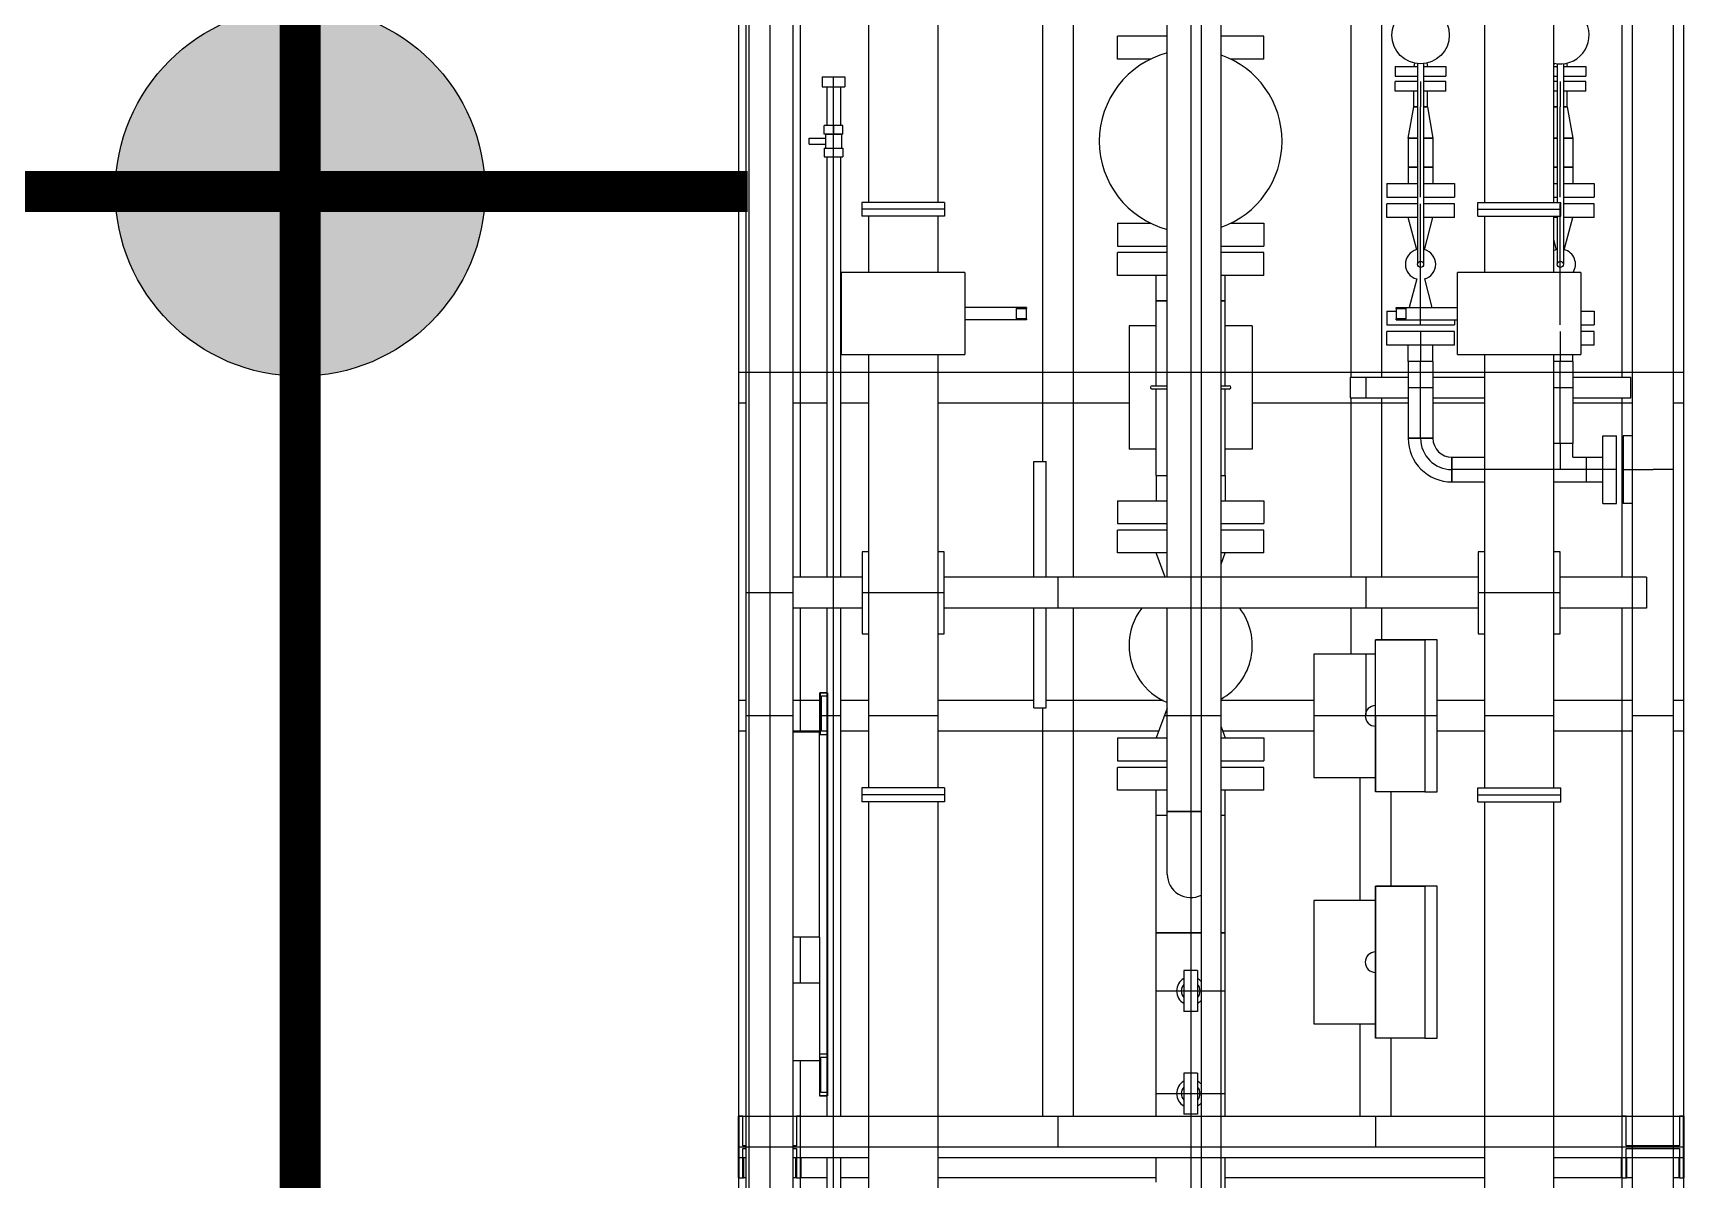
# Model space of a CAD drawing. Header units: inches. Extents: x 517790 to 538444, y 301815 to 302461.
# Drawn here: x 517879.857 to 517883.651, y 302343.344 to 302345.981 of the extents above; entities that cross this region are included whole.
import ezdxf

# ---------------------------------------------------------------- set-up
doc = ezdxf.new("R2010")
doc.units = ezdxf.units.IN
doc.header["$MEASUREMENT"] = 0
doc.layers.add('电气-接地设计-接地线', color=3, linetype='接地线')
doc.layers.add('硅胶总平面底图 工艺装置区', color=253, linetype='Continuous')
doc.styles.add('EESLTYPE', font='TXT.shx')
doc.linetypes.add('接地线', pattern='A,500,["/",EESLTYPE,S=200,R=0,X=0,Y=-100],-200,60,-200', length=960)

# ---------------------------------------------------------------- blocks, each defined once
blk = doc.blocks.new('PTJD2')
at = {"linetype": 'Continuous'}
blk.add_hatch(color=0, dxfattribs=at).paths.add_polyline_path([(150, 0, 1), (-150, 0, 1)])
at = {"color": 0, "linetype": 'Continuous'}
blk.add_circle((0, 0), 150, dxfattribs=at)

msp = doc.modelspace()

# ---------------------------------------------------------------- linework, layer by layer
at = {"layer": '电气-接地设计-接地线', "color": 1, "linetype": '接地线', "ltscale": 0.005, "const_width": 0.0944}
for points in [[(517880.4709, 302348.7714), (517880.4709, 302325.0589)], [(517879.5912, 302345.6168), (517881.4992, 302345.6168)]]:
    msp.add_lwpolyline(points, dxfattribs=at)
at = {"layer": '硅胶总平面底图 工艺装置区', "color": 253, "linetype": 'Continuous', "lineweight": -3}
for p, q in [((517883.5323, 302348.6049), (517883.5323, 302340.6634)), ((517883.6267, 302348.6049), (517883.6267, 302340.6634)), ((517881.5028, 302343.0907), (517881.5028, 302348.38)), ((517881.496, 302342.7139), (517881.496, 302348.1825)), ((517881.55, 302348.1825), (517881.55, 302342.7139)), ((517881.6039, 302342.7139), (517881.6039, 302348.1825)), ((517882.5421, 302340.7529), (517882.5421, 302347.3844)), ((517882.5874, 302340.7529), (517882.5874, 302347.3844)), ((517881.7773, 302346.4824), (517881.7773, 302345.5916)), ((517881.9362, 302346.4824), (517881.9362, 302345.5916)), ((517883.1933, 302345.5916), (517883.1933, 302346.4824)), ((517883.3522, 302345.5916), (517883.3522, 302346.4824)), ((517882.1775, 302344.9957), (517882.1775, 302346.1333)), ((517882.2483, 302344.7295), (517882.2483, 302346.1333)), ((517882.4636, 302344.7295), (517882.4636, 302346.1333)), ((517882.5176, 302346.1333), (517882.5176, 302344.7295)), ((517882.8855, 302346.1333), (517882.8855, 302345.19)), ((517882.9563, 302346.1333), (517882.9563, 302345.19)), ((517881.4792, 302343.4901), (517881.4792, 302346.0861)), ((517881.6208, 302344.7295), (517881.6208, 302346.0861)), ((517883.5087, 302346.0861), (517883.5087, 302345.19)), ((517883.6503, 302346.0861), (517883.6503, 302345.0057)), ((517882.4636, 302345.9736), (517882.3497, 302345.9736)), ((517882.3497, 302345.9212), (517882.3497, 302345.9736)), ((517882.6854, 302345.9736), (517882.5874, 302345.9736)), ((517882.6854, 302345.9212), (517882.6854, 302345.9736)), ((517882.4254, 302345.9212), (517882.3497, 302345.9212)), ((517882.6854, 302345.9212), (517882.6097, 302345.9212)), ((517882.9875, 302345.9043), (517883.0388, 302345.9043)), ((517882.9875, 302345.9043), (517882.9875, 302345.8818)), ((517883.0318, 302345.9117), (517883.0301, 302345.9043)), ((517883.0301, 302345.9043), (517883.0388, 302345.9043)), ((517883.0388, 302345.9105), (517883.0388, 302345.4493)), ((517883.053, 302345.9105), (517883.053, 302345.4493)), ((517883.053, 302345.9043), (517883.1043, 302345.9043)), ((517883.053, 302345.9043), (517883.0617, 302345.9043)), ((517883.0601, 302345.9117), (517883.0617, 302345.9043)), ((517883.1043, 302345.9043), (517883.1043, 302345.8818)), ((517883.353, 302345.9117), (517883.3522, 302345.9079)), ((517883.3522, 302345.9043), (517883.3601, 302345.9043)), ((517883.3522, 302345.9043), (517883.3601, 302345.9043)), ((517883.3601, 302345.9105), (517883.3601, 302345.5916)), ((517883.3742, 302345.9105), (517883.3742, 302345.4493)), ((517883.3742, 302345.9043), (517883.4256, 302345.9043)), ((517883.3742, 302345.9043), (517883.3829, 302345.9043)), ((517883.3813, 302345.9117), (517883.3829, 302345.9043)), ((517883.4256, 302345.9043), (517883.4256, 302345.8818)), ((517881.6705, 302345.8802), (517881.6967, 302345.8802)), ((517881.6705, 302345.8802), (517881.6705, 302345.8577)), ((517881.6967, 302345.8742), (517881.6967, 302345.8802)), ((517881.6967, 302345.8802), (517881.723, 302345.8802)), ((517881.6967, 302345.8577), (517881.6967, 302345.8742)), ((517881.6967, 302345.8577), (517881.6967, 302345.8742)), ((517881.723, 302345.8802), (517881.723, 302345.8577)), ((517882.9875, 302345.8818), (517883.0388, 302345.8818)), ((517883.0388, 302345.8699), (517882.9875, 302345.8699)), ((517882.9875, 302345.8474), (517882.9875, 302345.8699)), ((517883.0459, 302345.8699), (517883.0459, 302345.8113)), ((517883.053, 302345.8818), (517883.1043, 302345.8818)), ((517883.1043, 302345.8699), (517883.053, 302345.8699)), ((517883.1043, 302345.8474), (517883.1043, 302345.8699)), ((517883.3522, 302345.8818), (517883.3601, 302345.8818)), ((517883.3601, 302345.8699), (517883.3522, 302345.8699)), ((517883.3671, 302345.8699), (517883.3671, 302345.8113)), ((517883.3742, 302345.8818), (517883.4256, 302345.8818)), ((517883.4256, 302345.8699), (517883.3742, 302345.8699)), ((517883.4256, 302345.8474), (517883.4256, 302345.8699)), ((517881.6705, 302345.8577), (517881.6967, 302345.8577)), ((517881.681, 302345.8577), (517881.681, 302345.7684)), ((517881.6967, 302345.7684), (517881.6967, 302345.8577)), ((517881.6967, 302345.8577), (517881.723, 302345.8577)), ((517881.7125, 302345.8577), (517881.7125, 302345.7684)), ((517883.0388, 302345.8474), (517882.9875, 302345.8474)), ((517883.0301, 302345.8113), (517883.0301, 302345.8474)), ((517883.1043, 302345.8474), (517883.053, 302345.8474)), ((517883.0617, 302345.8113), (517883.0617, 302345.8474)), ((517883.3601, 302345.8474), (517883.3522, 302345.8474)), ((517883.4256, 302345.8474), (517883.3742, 302345.8474)), ((517883.3829, 302345.8113), (517883.3829, 302345.8474)), ((517883.0174, 302345.7394), (517883.0301, 302345.8113)), ((517883.0301, 302345.8113), (517883.0388, 302345.8113)), ((517883.0388, 302345.8113), (517883.0301, 302345.8113)), ((517883.0459, 302345.7394), (517883.0459, 302345.8113)), ((517883.053, 302345.8113), (517883.0617, 302345.8113)), ((517883.0617, 302345.8113), (517883.053, 302345.8113)), ((517883.0617, 302345.8113), (517883.0744, 302345.7394)), ((517883.3522, 302345.8113), (517883.3601, 302345.8113)), ((517883.3601, 302345.8113), (517883.3522, 302345.8113)), ((517883.3671, 302345.7394), (517883.3671, 302345.8113)), ((517883.3742, 302345.8113), (517883.3829, 302345.8113)), ((517883.3829, 302345.8113), (517883.3742, 302345.8113)), ((517883.3829, 302345.8113), (517883.3956, 302345.7394)), ((517881.7184, 302345.7684), (517881.675, 302345.7684)), ((517881.675, 302345.7489), (517881.675, 302345.7684)), ((517881.7184, 302345.7489), (517881.675, 302345.7489)), ((517881.678, 302345.7489), (517881.7154, 302345.7489)), ((517881.678, 302345.7489), (517881.678, 302345.716)), ((517881.6967, 302345.7519), (517881.6967, 302345.7684)), ((517881.6967, 302345.7684), (517881.6967, 302345.7519)), ((517881.6967, 302345.7519), (517881.6967, 302345.7489)), ((517881.6967, 302345.7489), (517881.6967, 302345.7489)), ((517881.6967, 302345.716), (517881.6967, 302345.7489)), ((517881.7154, 302345.7489), (517881.7154, 302345.716)), ((517881.7184, 302345.7489), (517881.7184, 302345.7684)), ((517881.641, 302345.7254), (517881.641, 302345.7395)), ((517881.641, 302345.7395), (517881.678, 302345.7395)), ((517881.641, 302345.7254), (517881.678, 302345.7254)), ((517881.675, 302345.716), (517881.7184, 302345.716)), ((517881.675, 302345.716), (517881.675, 302345.6965)), ((517881.6967, 302345.713), (517881.6967, 302345.716)), ((517881.6967, 302345.6965), (517881.6967, 302345.713)), ((517881.6967, 302345.6965), (517881.6967, 302345.713)), ((517881.7184, 302345.716), (517881.7184, 302345.6965)), ((517883.0174, 302345.7394), (517883.0388, 302345.7394)), ((517883.0388, 302345.7394), (517883.0174, 302345.7394)), ((517883.0174, 302345.7394), (517883.0174, 302345.6727)), ((517883.0459, 302345.6727), (517883.0459, 302345.7394)), ((517883.053, 302345.7394), (517883.0744, 302345.7394)), ((517883.0744, 302345.7394), (517883.053, 302345.7394)), ((517883.0744, 302345.7394), (517883.0744, 302345.6727)), ((517883.3601, 302345.7394), (517883.3522, 302345.7394)), ((517883.3522, 302345.7394), (517883.3601, 302345.7394)), ((517883.3671, 302345.6727), (517883.3671, 302345.7394)), ((517883.3956, 302345.7394), (517883.3742, 302345.7394)), ((517883.3742, 302345.7394), (517883.3956, 302345.7394)), ((517883.3956, 302345.7394), (517883.3956, 302345.6727)), ((517881.675, 302345.6965), (517881.7184, 302345.6965)), ((517881.681, 302345.6965), (517881.681, 302344.7295)), ((517881.6967, 302344.7295), (517881.6967, 302345.6965)), ((517881.7125, 302345.6965), (517881.7125, 302344.7295)), ((517882.968, 302345.6351), (517883.0388, 302345.6351)), ((517882.968, 302345.6351), (517882.968, 302345.6037)), ((517883.0174, 302345.6727), (517883.0388, 302345.6727)), ((517883.0174, 302345.6727), (517883.0174, 302345.6351)), ((517883.0388, 302345.6727), (517883.0174, 302345.6727)), ((517883.0459, 302345.6037), (517883.0459, 302345.6727)), ((517883.053, 302345.6727), (517883.0744, 302345.6727)), ((517883.0744, 302345.6727), (517883.053, 302345.6727)), ((517883.053, 302345.6351), (517883.1238, 302345.6351)), ((517883.0744, 302345.6727), (517883.0744, 302345.6351)), ((517883.1238, 302345.6351), (517883.1238, 302345.6037)), ((517883.3601, 302345.6727), (517883.3522, 302345.6727)), ((517883.3522, 302345.6727), (517883.3601, 302345.6727)), ((517883.3522, 302345.6351), (517883.3601, 302345.6351)), ((517883.3671, 302345.6037), (517883.3671, 302345.6727)), ((517883.3956, 302345.6727), (517883.3742, 302345.6727)), ((517883.3742, 302345.6727), (517883.3956, 302345.6727)), ((517883.3742, 302345.6351), (517883.4451, 302345.6351)), ((517883.3956, 302345.6727), (517883.3956, 302345.6351)), ((517883.4451, 302345.6351), (517883.4451, 302345.6037)), ((517882.968, 302345.6037), (517883.0388, 302345.6037)), ((517883.053, 302345.6037), (517883.1238, 302345.6037)), ((517883.3522, 302345.6037), (517883.3601, 302345.6037)), ((517883.3742, 302345.6037), (517883.4451, 302345.6037)), ((517881.9521, 302345.5916), (517881.7614, 302345.5916)), ((517881.7614, 302345.5916), (517881.7614, 302345.5758)), ((517881.9521, 302345.5758), (517881.7614, 302345.5758)), ((517881.7614, 302345.5758), (517881.7614, 302345.5599)), ((517881.9521, 302345.5599), (517881.7614, 302345.5599)), ((517881.7773, 302345.5599), (517881.7773, 302345.4304)), ((517881.9362, 302345.5599), (517881.9362, 302345.4304)), ((517881.9521, 302345.5916), (517881.9521, 302345.5758)), ((517881.9521, 302345.5758), (517881.9521, 302345.5599)), ((517883.0388, 302345.5886), (517882.968, 302345.5886)), ((517882.968, 302345.5571), (517882.968, 302345.5886)), ((517883.0459, 302345.3501), (517883.0459, 302345.5886)), ((517883.1238, 302345.5886), (517883.053, 302345.5886)), ((517883.1238, 302345.5571), (517883.1238, 302345.5886)), ((517883.1774, 302345.5916), (517883.3681, 302345.5916)), ((517883.1774, 302345.5758), (517883.1774, 302345.5916)), ((517883.1774, 302345.5758), (517883.3681, 302345.5758)), ((517883.1774, 302345.5599), (517883.1774, 302345.5758)), ((517883.1774, 302345.5599), (517883.3681, 302345.5599)), ((517883.1933, 302345.4304), (517883.1933, 302345.5599)), ((517883.3522, 302345.4304), (517883.3522, 302345.5599)), ((517883.3601, 302345.5599), (517883.3601, 302345.4493)), ((517883.3671, 302345.5599), (517883.3671, 302345.5886)), ((517883.3671, 302345.4304), (517883.3671, 302345.5599)), ((517883.3681, 302345.5758), (517883.3681, 302345.5916)), ((517883.3681, 302345.5599), (517883.3681, 302345.5758)), ((517883.4451, 302345.5886), (517883.3742, 302345.5886)), ((517883.4451, 302345.5571), (517883.4451, 302345.5886)), ((517882.3497, 302345.5437), (517882.4254, 302345.5437)), ((517882.3497, 302345.5437), (517882.3497, 302345.4913)), ((517882.6097, 302345.5437), (517882.6854, 302345.5437)), ((517882.6854, 302345.5437), (517882.6854, 302345.4913)), ((517883.0388, 302345.5571), (517882.968, 302345.5571)), ((517883.0388, 302345.5571), (517883.0174, 302345.5571)), ((517883.037, 302345.4829), (517883.0174, 302345.5571)), ((517883.0744, 302345.5571), (517883.053, 302345.5571)), ((517883.1238, 302345.5571), (517883.053, 302345.5571)), ((517883.0548, 302345.4829), (517883.0744, 302345.5571)), ((517883.3601, 302345.5571), (517883.3522, 302345.5571)), ((517883.3601, 302345.5571), (517883.3522, 302345.5571)), ((517883.3956, 302345.5571), (517883.3742, 302345.5571)), ((517883.4451, 302345.5571), (517883.3742, 302345.5571)), ((517883.376, 302345.4829), (517883.3956, 302345.5571)), ((517882.3497, 302345.4913), (517882.4636, 302345.4913)), ((517882.5874, 302345.4913), (517882.6854, 302345.4913)), ((517883.3583, 302345.4829), (517883.3522, 302345.506)), ((517882.4636, 302345.4762), (517882.3497, 302345.4762)), ((517882.3497, 302345.4237), (517882.3497, 302345.4762)), ((517882.6854, 302345.4762), (517882.5874, 302345.4762)), ((517882.6854, 302345.4237), (517882.6854, 302345.4762)), ((517881.9984, 302345.4304), (517881.7152, 302345.4304)), ((517881.7152, 302345.2416), (517881.7152, 302345.4304)), ((517881.9984, 302345.4304), (517881.9984, 302345.2416)), ((517882.4636, 302345.4237), (517882.3497, 302345.4237)), ((517882.4381, 302345.3654), (517882.4381, 302345.4237)), ((517882.6854, 302345.4237), (517882.5874, 302345.4237)), ((517882.597, 302345.3654), (517882.597, 302345.4237)), ((517883.037, 302345.4156), (517883.0197, 302345.3501)), ((517883.0548, 302345.4156), (517883.0721, 302345.3501)), ((517883.4143, 302345.4304), (517883.1311, 302345.4304)), ((517883.1311, 302345.2416), (517883.1311, 302345.4304)), ((517883.3671, 302345.3099), (517883.3671, 302345.4304)), ((517883.4143, 302345.4304), (517883.4143, 302345.2416)), ((517882.14, 302345.3501), (517881.9984, 302345.3501)), ((517882.1164, 302345.3478), (517882.14, 302345.3478)), ((517882.1164, 302345.3478), (517882.1164, 302345.3242)), ((517882.14, 302345.3501), (517882.14, 302345.3478)), ((517882.14, 302345.3242), (517882.14, 302345.3478)), ((517882.4381, 302345.3654), (517882.4636, 302345.3654)), ((517882.4381, 302345.1698), (517882.4381, 302345.3654)), ((517882.4636, 302345.3654), (517882.4381, 302345.3654)), ((517882.5874, 302345.3654), (517882.597, 302345.3654)), ((517882.597, 302345.3654), (517882.5874, 302345.3654)), ((517882.597, 302345.1698), (517882.597, 302345.3654)), ((517882.968, 302345.3414), (517882.9895, 302345.3414)), ((517882.968, 302345.3414), (517882.968, 302345.3099)), ((517882.9895, 302345.3478), (517882.9895, 302345.3501)), ((517882.9895, 302345.3501), (517883.1311, 302345.3501)), ((517882.9895, 302345.3478), (517883.0131, 302345.3478)), ((517882.9895, 302345.3478), (517882.9895, 302345.3242)), ((517883.0131, 302345.3242), (517883.0131, 302345.3478)), ((517883.0459, 302345.3218), (517883.0459, 302345.3501)), ((517883.4143, 302345.3414), (517883.4451, 302345.3414)), ((517883.4451, 302345.3414), (517883.4451, 302345.3099)), ((517882.14, 302345.3218), (517881.9984, 302345.3218)), ((517882.14, 302345.3242), (517882.1164, 302345.3242)), ((517882.14, 302345.3242), (517882.14, 302345.3218)), ((517882.4381, 302345.3077), (517882.376, 302345.3077)), ((517882.376, 302345.3077), (517882.376, 302345.0245)), ((517882.6592, 302345.3077), (517882.597, 302345.3077)), ((517882.6592, 302345.3077), (517882.6592, 302345.0245)), ((517882.968, 302345.3099), (517883.0459, 302345.3099)), ((517883.0459, 302345.2948), (517882.968, 302345.2948)), ((517882.968, 302345.2634), (517882.968, 302345.2948)), ((517882.9895, 302345.3218), (517882.9895, 302345.3242)), ((517883.0131, 302345.3242), (517882.9895, 302345.3242)), ((517882.9895, 302345.3218), (517883.1311, 302345.3218)), ((517883.0459, 302345.3099), (517883.0459, 302345.3218)), ((517883.0459, 302345.3099), (517883.1238, 302345.3099)), ((517883.0459, 302345.2948), (517883.0459, 302345.2258)), ((517883.1238, 302345.2948), (517883.0459, 302345.2948)), ((517883.1238, 302345.3218), (517883.1238, 302345.3099)), ((517883.1238, 302345.2634), (517883.1238, 302345.2948)), ((517883.3671, 302345.2948), (517883.3671, 302345.2416)), ((517883.4143, 302345.3099), (517883.4451, 302345.3099)), ((517883.4451, 302345.2948), (517883.4143, 302345.2948)), ((517883.4451, 302345.2634), (517883.4451, 302345.2948)), ((517883.0459, 302345.2634), (517882.968, 302345.2634)), ((517883.0174, 302345.2258), (517883.0174, 302345.2634)), ((517883.1238, 302345.2634), (517883.0459, 302345.2634)), ((517883.0744, 302345.2258), (517883.0744, 302345.2634)), ((517883.4451, 302345.2634), (517883.4143, 302345.2634)), ((517881.7152, 302345.2416), (517881.9984, 302345.2416)), ((517881.7773, 302345.2416), (517881.7773, 302344.2453)), ((517881.9362, 302345.2416), (517881.9362, 302344.2453)), ((517883.0744, 302345.2258), (517883.0174, 302345.2258)), ((517883.0174, 302345.2258), (517883.0174, 302345.0492)), ((517883.0459, 302345.2258), (517883.0174, 302345.2258)), ((517883.0459, 302345.0492), (517883.0459, 302345.2258)), ((517883.0744, 302345.2258), (517883.0459, 302345.2258)), ((517883.0744, 302345.2258), (517883.0744, 302345.0492)), ((517883.1311, 302345.2416), (517883.4143, 302345.2416)), ((517883.1933, 302344.2453), (517883.1933, 302345.2416)), ((517883.3522, 302344.2453), (517883.3522, 302345.2416)), ((517883.3671, 302345.2258), (517883.3522, 302345.2258)), ((517883.3956, 302345.2258), (517883.3522, 302345.2258)), ((517883.3671, 302345.2416), (517883.3671, 302345.2258)), ((517883.3956, 302345.2258), (517883.3671, 302345.2258)), ((517883.3671, 302345.0372), (517883.3671, 302345.2258)), ((517883.3956, 302345.2258), (517883.3956, 302345.2416)), ((517883.3956, 302345.2258), (517883.3956, 302345.0372)), ((517881.4792, 302345.1307), (517881.4792, 302345.2015)), ((517881.4792, 302345.2015), (517881.496, 302345.2015)), ((517881.4792, 302345.2015), (517881.6208, 302345.2015)), ((517881.6039, 302345.2015), (517881.681, 302345.2015)), ((517881.681, 302345.2015), (517881.7125, 302345.2015)), ((517881.7125, 302345.2015), (517881.7773, 302345.2015)), ((517881.7773, 302345.2015), (517881.9362, 302345.2015)), ((517881.9362, 302345.2015), (517882.376, 302345.2015)), ((517882.1775, 302345.2015), (517882.2483, 302345.2015)), ((517882.376, 302345.2015), (517882.6592, 302345.2015)), ((517882.6592, 302345.2015), (517883.0174, 302345.2015)), ((517882.8838, 302345.19), (517882.8838, 302345.1421)), ((517882.8838, 302345.19), (517883.0174, 302345.19)), ((517882.8855, 302345.2015), (517882.9563, 302345.2015)), ((517882.9209, 302345.1421), (517882.9209, 302345.19)), ((517883.0174, 302345.2015), (517883.0744, 302345.2015)), ((517883.0744, 302345.2015), (517883.1933, 302345.2015)), ((517883.0744, 302345.19), (517883.1933, 302345.19)), ((517883.1933, 302345.2015), (517883.3956, 302345.2015)), ((517883.3956, 302345.2015), (517883.5323, 302345.2015)), ((517883.3956, 302345.19), (517883.5293, 302345.19)), ((517883.5087, 302345.2015), (517883.6503, 302345.2015)), ((517883.5293, 302345.1421), (517883.5293, 302345.19)), ((517883.6267, 302345.2015), (517883.6503, 302345.2015)), ((517883.6503, 302345.2015), (517883.6503, 302345.1307)), ((517882.4288, 302345.1698), (517882.4636, 302345.1698)), ((517882.4636, 302345.1623), (517882.4288, 302345.1623)), ((517882.4381, 302344.9639), (517882.4381, 302345.1623)), ((517882.5874, 302345.1698), (517882.6063, 302345.1698)), ((517882.6063, 302345.1623), (517882.5874, 302345.1623)), ((517882.597, 302344.9639), (517882.597, 302345.1623)), ((517882.8838, 302345.1421), (517883.0174, 302345.1421)), ((517882.8855, 302345.1421), (517882.8855, 302344.7295)), ((517882.9563, 302345.1421), (517882.9563, 302344.7295)), ((517883.0174, 302345.1661), (517883.0744, 302345.1661)), ((517883.0744, 302345.1421), (517883.1933, 302345.1421)), ((517883.3522, 302345.1661), (517883.3956, 302345.1661)), ((517883.3956, 302345.1421), (517883.5293, 302345.1421)), ((517883.5087, 302345.1421), (517883.5087, 302344.7295)), ((517881.4792, 302345.1307), (517881.496, 302345.1307)), ((517881.6039, 302345.1307), (517881.681, 302345.1307)), ((517881.7125, 302345.1307), (517881.7773, 302345.1307)), ((517881.9362, 302345.1307), (517882.376, 302345.1307)), ((517882.6592, 302345.1307), (517883.0174, 302345.1307)), ((517883.0744, 302345.1307), (517883.1933, 302345.1307)), ((517883.3956, 302345.1307), (517883.5323, 302345.1307)), ((517883.6267, 302345.1307), (517883.6503, 302345.1307)), ((517883.0744, 302345.0492), (517883.0174, 302345.0492)), ((517883.0174, 302345.0492), (517883.0744, 302345.0492)), ((517883.0459, 302345.0492), (517883.0459, 302345.0492)), ((517883.0459, 302345.0492), (517883.0459, 302345.0492)), ((517883.3671, 302345.0372), (517883.3522, 302345.0372)), ((517883.3956, 302345.0372), (517883.3522, 302345.0372)), ((517883.3671, 302345.0372), (517883.3671, 302344.9773)), ((517883.3671, 302345.0372), (517883.3671, 302345.0372)), ((517883.3956, 302345.0372), (517883.3671, 302345.0372)), ((517883.3956, 302345.0057), (517883.3956, 302345.0372)), ((517883.4647, 302344.9773), (517883.4647, 302345.0552)), ((517883.4647, 302345.0552), (517883.4961, 302345.0552)), ((517883.4961, 302344.9773), (517883.4961, 302345.0552)), ((517883.5113, 302345.0552), (517883.5113, 302344.9773)), ((517883.5323, 302345.0552), (517883.5113, 302345.0552)), ((517882.1569, 302344.7295), (517882.1569, 302344.9957)), ((517882.1569, 302344.9957), (517882.1853, 302344.9957)), ((517882.1853, 302344.7295), (517882.1853, 302344.9957)), ((517882.4381, 302345.0245), (517882.376, 302345.0245)), ((517882.6592, 302345.0245), (517882.597, 302345.0245)), ((517883.1178, 302345.0057), (517883.1178, 302344.9488)), ((517883.1178, 302345.0057), (517883.1933, 302345.0057)), ((517883.1178, 302344.9488), (517883.1178, 302345.0057)), ((517883.3956, 302345.0057), (517883.4271, 302345.0057)), ((517883.4271, 302344.9488), (517883.4271, 302345.0057)), ((517883.4271, 302344.9773), (517883.4271, 302345.0057)), ((517883.4271, 302345.0057), (517883.4647, 302345.0057)), ((517883.6503, 302345.0057), (517883.6503, 302344.9488)), ((517882.4381, 302344.9639), (517882.4636, 302344.9639)), ((517882.4381, 302344.9639), (517882.4636, 302344.9639)), ((517882.4381, 302344.9639), (517882.4381, 302344.9055)), ((517882.5874, 302344.9639), (517882.597, 302344.9639)), ((517882.5874, 302344.9639), (517882.597, 302344.9639)), ((517882.597, 302344.9639), (517882.597, 302344.9055)), ((517883.1933, 302344.9773), (517883.1178, 302344.9773)), ((517883.1178, 302344.9773), (517883.1178, 302344.9773)), ((517883.1178, 302344.9773), (517883.1178, 302344.9773)), ((517883.3072, 302344.9773), (517883.1933, 302344.9773)), ((517883.3072, 302344.9773), (517883.3072, 302344.9773)), ((517883.3072, 302344.9773), (517883.3072, 302344.9773)), ((517883.3522, 302344.9773), (517883.3072, 302344.9773)), ((517883.4271, 302344.9773), (517883.3522, 302344.9773)), ((517883.4271, 302344.9773), (517883.4271, 302344.9773)), ((517883.4961, 302344.9773), (517883.4271, 302344.9773)), ((517883.4271, 302344.9488), (517883.4271, 302344.9773)), ((517883.4647, 302344.8993), (517883.4647, 302344.9773)), ((517883.4961, 302344.8993), (517883.4961, 302344.9773)), ((517883.5113, 302344.9773), (517883.5323, 302344.9773)), ((517883.5113, 302344.9773), (517883.5113, 302344.8993)), ((517883.5323, 302344.9773), (517883.5803, 302344.9773)), ((517883.6267, 302344.9773), (517883.5803, 302344.9773)), ((517883.1178, 302344.9488), (517883.1933, 302344.9488)), ((517883.3522, 302344.9488), (517883.4271, 302344.9488)), ((517883.4271, 302344.9488), (517883.4647, 302344.9488)), ((517883.6503, 302344.9488), (517883.6503, 302343.4901)), ((517882.3497, 302344.9055), (517882.4636, 302344.9055)), ((517882.3497, 302344.9055), (517882.3497, 302344.8531)), ((517882.5874, 302344.9055), (517882.6854, 302344.9055)), ((517882.6854, 302344.9055), (517882.6854, 302344.8531)), ((517883.4647, 302344.8993), (517883.4961, 302344.8993)), ((517883.5323, 302344.8993), (517883.5113, 302344.8993)), ((517882.3497, 302344.8531), (517882.4636, 302344.8531)), ((517882.5874, 302344.8531), (517882.6854, 302344.8531)), ((517882.4636, 302344.838), (517882.3497, 302344.838)), ((517882.3497, 302344.7856), (517882.3497, 302344.838)), ((517882.6854, 302344.838), (517882.5874, 302344.838)), ((517882.6854, 302344.7856), (517882.6854, 302344.838)), ((517881.7624, 302344.7885), (517881.7624, 302344.5997)), ((517881.7624, 302344.7885), (517881.7624, 302344.5997)), ((517881.7773, 302344.7885), (517881.7624, 302344.7885)), ((517881.7773, 302344.7885), (517881.7624, 302344.7885)), ((517881.9512, 302344.7885), (517881.9362, 302344.7885)), ((517881.9512, 302344.7885), (517881.9362, 302344.7885)), ((517881.9512, 302344.5997), (517881.9512, 302344.7885)), ((517881.9512, 302344.5997), (517881.9512, 302344.7885)), ((517882.4636, 302344.7856), (517882.3497, 302344.7856)), ((517882.4636, 302344.7855), (517882.4381, 302344.7855)), ((517882.4591, 302344.7295), (517882.4381, 302344.7855)), ((517882.6854, 302344.7856), (517882.5874, 302344.7856)), ((517882.597, 302344.7855), (517882.5874, 302344.7855)), ((517882.5874, 302344.7599), (517882.597, 302344.7855)), ((517883.1783, 302344.7885), (517883.1783, 302344.5997)), ((517883.1783, 302344.7885), (517883.1783, 302344.5997)), ((517883.1933, 302344.7885), (517883.1783, 302344.7885)), ((517883.1933, 302344.7885), (517883.1783, 302344.7885)), ((517883.3671, 302344.7885), (517883.3522, 302344.7885)), ((517883.3671, 302344.7885), (517883.3522, 302344.7885)), ((517883.3671, 302344.5997), (517883.3671, 302344.7885)), ((517883.3671, 302344.5997), (517883.3671, 302344.7885)), ((517881.7624, 302344.7295), (517881.6039, 302344.7295)), ((517881.6967, 302344.6587), (517881.6967, 302344.7295)), ((517883.1783, 302344.7295), (517881.9512, 302344.7295)), ((517882.2129, 302344.6587), (517882.2129, 302344.7295)), ((517882.5176, 302344.7295), (517882.5176, 302344.6587)), ((517882.9209, 302344.6587), (517882.9209, 302344.7295)), ((517883.565, 302344.7295), (517883.3671, 302344.7295)), ((517883.565, 302344.7295), (517883.565, 302344.6587)), ((517881.6039, 302344.6941), (517881.496, 302344.6941)), ((517881.9512, 302344.6941), (517881.7624, 302344.6941)), ((517883.3671, 302344.6941), (517883.1783, 302344.6941)), ((517881.7624, 302344.6587), (517881.6039, 302344.6587)), ((517881.6208, 302344.3739), (517881.6208, 302344.6587)), ((517881.681, 302344.6587), (517881.681, 302343.4901)), ((517881.6967, 302343.4901), (517881.6967, 302344.6587)), ((517881.7125, 302344.6587), (517881.7125, 302343.4901)), ((517883.1783, 302344.6587), (517881.9512, 302344.6587)), ((517882.1569, 302344.4293), (517882.1569, 302344.6587)), ((517882.1853, 302344.4293), (517882.1853, 302344.6587)), ((517882.2483, 302343.4901), (517882.2483, 302344.6587)), ((517882.4636, 302344.1908), (517882.4636, 302344.6587)), ((517882.5176, 302344.6587), (517882.5176, 302344.1908)), ((517882.8855, 302344.6587), (517882.8855, 302344.5525)), ((517882.9563, 302344.6587), (517882.9563, 302344.5855)), ((517883.565, 302344.6587), (517883.3671, 302344.6587)), ((517883.5087, 302344.6587), (517883.5087, 302343.4901)), ((517881.7624, 302344.5997), (517881.7773, 302344.5997)), ((517881.7624, 302344.5997), (517881.7773, 302344.5997)), ((517881.9362, 302344.5997), (517881.9512, 302344.5997)), ((517881.9362, 302344.5997), (517881.9512, 302344.5997)), ((517882.9423, 302344.2362), (517882.9423, 302344.5855)), ((517882.9423, 302344.2362), (517882.9423, 302344.5855)), ((517882.9423, 302344.5855), (517883.0556, 302344.5855)), ((517883.0556, 302344.5855), (517882.9423, 302344.5855)), ((517883.0556, 302344.5855), (517883.0556, 302344.2362)), ((517883.0556, 302344.5855), (517883.0556, 302344.2362)), ((517883.0839, 302344.5855), (517883.0556, 302344.5855)), ((517883.0839, 302344.5855), (517883.0556, 302344.5855)), ((517883.0839, 302344.2362), (517883.0839, 302344.5855)), ((517883.0839, 302344.2362), (517883.0839, 302344.5855)), ((517883.1783, 302344.5997), (517883.1933, 302344.5997)), ((517883.1783, 302344.5997), (517883.1933, 302344.5997)), ((517883.3522, 302344.5997), (517883.3671, 302344.5997)), ((517883.3522, 302344.5997), (517883.3671, 302344.5997)), ((517882.9423, 302344.5525), (517882.8007, 302344.5525)), ((517882.9423, 302344.5525), (517882.8007, 302344.5525)), ((517882.8007, 302344.5525), (517882.8007, 302344.2693)), ((517882.8007, 302344.5525), (517882.8007, 302344.2693)), ((517882.9209, 302344.4109), (517882.9209, 302344.5525)), ((517881.6643, 302344.4642), (517881.681, 302344.4642)), ((517881.6643, 302344.4642), (517881.6643, 302344.3739)), ((517881.681, 302344.4642), (517881.6659, 302344.4642)), ((517881.6659, 302344.4642), (517881.6659, 302344.3683)), ((517881.6832, 302344.4642), (517881.6832, 302343.5371)), ((517881.4792, 302344.3755), (517881.4792, 302344.4463)), ((517881.496, 302344.4463), (517881.4792, 302344.4463)), ((517881.6643, 302344.4463), (517881.6039, 302344.4463)), ((517881.6689, 302344.3754), (517881.6689, 302344.4571)), ((517881.6689, 302344.4571), (517881.681, 302344.4571)), ((517881.7773, 302344.4463), (517881.7125, 302344.4463)), ((517882.1569, 302344.4463), (517881.9362, 302344.4463)), ((517882.1569, 302344.4293), (517882.1853, 302344.4293)), ((517882.1775, 302343.4901), (517882.1775, 302344.4293)), ((517882.454, 302344.4463), (517882.1853, 302344.4463)), ((517882.4636, 302344.4283), (517882.4381, 302344.3601)), ((517882.8007, 302344.4463), (517882.5874, 302344.4463)), ((517883.1933, 302344.4463), (517883.0839, 302344.4463)), ((517883.5323, 302344.4463), (517883.3522, 302344.4463)), ((517883.6503, 302344.4463), (517883.6267, 302344.4463)), ((517883.6503, 302344.4463), (517883.6503, 302344.3755)), ((517881.6039, 302344.4109), (517881.496, 302344.4109)), ((517881.7125, 302344.4109), (517881.6643, 302344.4109)), ((517881.9362, 302344.4109), (517881.7773, 302344.4109)), ((517882.5874, 302344.4109), (517882.4571, 302344.4109)), ((517882.5874, 302344.3857), (517882.597, 302344.3601)), ((517883.0839, 302344.4109), (517882.8007, 302344.4109)), ((517882.9427, 302344.2362), (517882.9427, 302344.4109)), ((517883.3522, 302344.4109), (517883.1933, 302344.4109)), ((517883.6267, 302344.4109), (517883.5323, 302344.4109)), ((517881.496, 302344.3755), (517881.4792, 302344.3755)), ((517881.6643, 302344.3755), (517881.6039, 302344.3755)), ((517881.6039, 302344.3739), (517881.6643, 302344.3739)), ((517881.6039, 302344.3739), (517881.6643, 302344.3739)), ((517881.6643, 302343.9019), (517881.6643, 302344.3739)), ((517881.6643, 302343.9019), (517881.6643, 302344.3739)), ((517881.6659, 302344.3683), (517881.681, 302344.3683)), ((517881.681, 302344.3754), (517881.6689, 302344.3754)), ((517881.7773, 302344.3755), (517881.7125, 302344.3755)), ((517882.4439, 302344.3755), (517881.9362, 302344.3755)), ((517882.3497, 302344.3601), (517882.4636, 302344.3601)), ((517882.3497, 302344.3601), (517882.3497, 302344.3076)), ((517882.4381, 302344.3601), (517882.4636, 302344.3601)), ((517882.5874, 302344.3601), (517882.597, 302344.3601)), ((517882.5874, 302344.3601), (517882.6854, 302344.3601)), ((517882.8007, 302344.3755), (517882.5912, 302344.3755)), ((517882.6854, 302344.3601), (517882.6854, 302344.3076)), ((517883.1933, 302344.3755), (517883.0839, 302344.3755)), ((517883.5323, 302344.3755), (517883.3522, 302344.3755)), ((517883.6503, 302344.3755), (517883.6267, 302344.3755)), ((517882.3497, 302344.3076), (517882.4636, 302344.3076)), ((517882.5874, 302344.3076), (517882.6854, 302344.3076)), ((517882.4636, 302344.2925), (517882.3497, 302344.2925)), ((517882.3497, 302344.2401), (517882.3497, 302344.2925)), ((517882.6854, 302344.2925), (517882.5874, 302344.2925)), ((517882.6854, 302344.2401), (517882.6854, 302344.2925)), ((517882.8007, 302344.2693), (517882.9423, 302344.2693)), ((517882.8007, 302344.2693), (517882.9423, 302344.2693)), ((517882.9073, 302343.9861), (517882.9073, 302344.2693)), ((517881.9521, 302344.2453), (517881.7614, 302344.2453)), ((517881.7614, 302344.2453), (517881.7614, 302344.2294)), ((517881.9521, 302344.2453), (517881.9521, 302344.2294)), ((517882.4636, 302344.2401), (517882.3497, 302344.2401)), ((517882.4381, 302344.1817), (517882.4381, 302344.2401)), ((517882.6854, 302344.2401), (517882.5874, 302344.2401)), ((517882.597, 302344.1817), (517882.597, 302344.2401)), ((517883.0556, 302344.2362), (517882.9423, 302344.2362)), ((517883.0556, 302344.2362), (517882.9423, 302344.2362)), ((517882.9781, 302344.0191), (517882.9781, 302344.2362)), ((517883.0556, 302344.2362), (517883.0839, 302344.2362)), ((517883.0556, 302344.2362), (517883.0839, 302344.2362)), ((517883.1774, 302344.2453), (517883.3681, 302344.2453)), ((517883.1774, 302344.2294), (517883.1774, 302344.2453)), ((517883.3681, 302344.2294), (517883.3681, 302344.2453)), ((517881.9521, 302344.2294), (517881.7614, 302344.2294)), ((517881.7614, 302344.2294), (517881.7614, 302344.2135)), ((517881.9521, 302344.2135), (517881.7614, 302344.2135)), ((517881.7773, 302344.2135), (517881.7773, 302342.8228)), ((517881.9362, 302344.2135), (517881.9362, 302342.8228)), ((517881.9521, 302344.2294), (517881.9521, 302344.2135)), ((517883.1774, 302344.2294), (517883.3681, 302344.2294)), ((517883.1774, 302344.2135), (517883.1774, 302344.2294)), ((517883.1774, 302344.2135), (517883.3681, 302344.2135)), ((517883.1933, 302342.8228), (517883.1933, 302344.2135)), ((517883.3522, 302342.8228), (517883.3522, 302344.2135)), ((517883.3681, 302344.2135), (517883.3681, 302344.2294)), ((517882.4636, 302344.1817), (517882.4381, 302344.1817)), ((517882.4381, 302343.9122), (517882.4381, 302344.1817)), ((517882.4636, 302344.1817), (517882.4381, 302344.1817)), ((517882.5421, 302344.1908), (517882.4636, 302344.1908)), ((517882.4636, 302344.047), (517882.4636, 302344.1908)), ((517882.4636, 302344.1908), (517882.5421, 302344.1908)), ((517882.5176, 302344.1908), (517882.5176, 302344.1908)), ((517882.5176, 302344.1908), (517882.5176, 302344.1908)), ((517882.5176, 302344.1908), (517882.5176, 302344.047)), ((517882.597, 302344.1817), (517882.5874, 302344.1817)), ((517882.597, 302344.1817), (517882.5874, 302344.1817)), ((517882.597, 302343.9122), (517882.597, 302344.1817)), ((517882.5176, 302344.047), (517882.5176, 302343.993)), ((517882.9423, 302343.6698), (517882.9423, 302344.0191)), ((517882.9423, 302343.6698), (517882.9423, 302344.0191)), ((517882.9423, 302344.0191), (517883.0556, 302344.0191)), ((517883.0556, 302344.0191), (517882.9423, 302344.0191)), ((517882.9427, 302343.6698), (517882.9427, 302344.0191)), ((517883.0839, 302344.0191), (517883.0556, 302344.0191)), ((517883.0839, 302344.0191), (517883.0556, 302344.0191)), ((517883.0556, 302344.0191), (517883.0556, 302343.6698)), ((517883.0556, 302344.0191), (517883.0556, 302343.6698)), ((517883.0839, 302343.6698), (517883.0839, 302344.0191)), ((517883.0839, 302343.6698), (517883.0839, 302344.0191)), ((517882.5176, 302343.993), (517882.5176, 302343.9122)), ((517882.8007, 302343.9861), (517882.8007, 302343.7029)), ((517882.8007, 302343.9861), (517882.8007, 302343.7029)), ((517882.9423, 302343.9861), (517882.8007, 302343.9861)), ((517882.9423, 302343.9861), (517882.8007, 302343.9861)), ((517881.6643, 302343.9019), (517881.6039, 302343.9019)), ((517881.6643, 302343.9019), (517881.6039, 302343.9019)), ((517881.6208, 302343.7971), (517881.6208, 302343.9019)), ((517881.6643, 302343.9019), (517881.6643, 302343.6334)), ((517882.5176, 302343.9122), (517882.4381, 302343.9122)), ((517882.4381, 302343.9122), (517882.5421, 302343.9122)), ((517882.4381, 302343.7784), (517882.4381, 302343.9122)), ((517882.5176, 302343.9122), (517882.5176, 302343.9122)), ((517882.5176, 302343.9122), (517882.5176, 302343.9122)), ((517882.5421, 302343.9122), (517882.5176, 302343.9122)), ((517882.5176, 302343.9122), (517882.5176, 302343.8256)), ((517882.597, 302343.9122), (517882.5874, 302343.9122)), ((517882.5874, 302343.9122), (517882.597, 302343.9122)), ((517882.597, 302343.7784), (517882.597, 302343.9122)), ((517882.5018, 302343.8256), (517882.5018, 302343.7784)), ((517882.5333, 302343.8256), (517882.5018, 302343.8256)), ((517882.5176, 302343.8256), (517882.5176, 302343.7784)), ((517882.5333, 302343.8256), (517882.5333, 302343.7784)), ((517881.6039, 302343.7971), (517881.6643, 302343.7971)), ((517881.6039, 302343.7971), (517881.6643, 302343.7971)), ((517882.4381, 302343.7784), (517882.597, 302343.7784)), ((517882.4381, 302343.5424), (517882.4381, 302343.7784)), ((517882.5018, 302343.7784), (517882.5018, 302343.7312)), ((517882.5176, 302343.7784), (517882.5176, 302343.7312)), ((517882.5176, 302343.7784), (517882.5176, 302343.7784)), ((517882.5176, 302343.7784), (517882.5176, 302343.7784)), ((517882.5333, 302343.7784), (517882.5333, 302343.7312)), ((517882.597, 302343.5424), (517882.597, 302343.7784)), ((517882.5333, 302343.7312), (517882.5018, 302343.7312)), ((517882.5176, 302343.7312), (517882.5176, 302343.5896)), ((517882.8007, 302343.7029), (517882.9423, 302343.7029)), ((517882.8007, 302343.7029), (517882.9423, 302343.7029)), ((517882.9073, 302343.4901), (517882.9073, 302343.7029)), ((517883.0556, 302343.6698), (517882.9423, 302343.6698)), ((517883.0556, 302343.6698), (517882.9423, 302343.6698)), ((517882.9781, 302343.4901), (517882.9781, 302343.6698)), ((517883.0556, 302343.6698), (517883.0839, 302343.6698)), ((517883.0556, 302343.6698), (517883.0839, 302343.6698)), ((517881.6643, 302343.6334), (517881.6643, 302343.5375)), ((517881.681, 302343.6334), (517881.6643, 302343.6334)), ((517881.6673, 302343.5446), (517881.6673, 302343.6263)), ((517881.6673, 302343.6263), (517881.681, 302343.6263)), ((517881.6643, 302343.6178), (517881.6039, 302343.6178)), ((517881.6643, 302343.6178), (517881.6039, 302343.6178)), ((517881.6208, 302343.4901), (517881.6208, 302343.6178)), ((517882.5018, 302343.5896), (517882.5018, 302343.5424)), ((517882.5333, 302343.5896), (517882.5018, 302343.5896)), ((517882.5176, 302343.5896), (517882.5176, 302343.5424)), ((517882.5333, 302343.5896), (517882.5333, 302343.5424)), ((517881.6643, 302343.5375), (517881.6643, 302343.5371)), ((517881.6643, 302343.5375), (517881.681, 302343.5375)), ((517881.681, 302343.5371), (517881.6643, 302343.5371)), ((517881.681, 302343.5446), (517881.6673, 302343.5446)), ((517882.4381, 302343.5424), (517882.597, 302343.5424)), ((517882.4381, 302343.4901), (517882.4381, 302343.5424)), ((517882.5018, 302343.5424), (517882.5018, 302343.4952)), ((517882.5176, 302343.5424), (517882.5176, 302343.4952)), ((517882.5176, 302343.5424), (517882.5176, 302343.5424)), ((517882.5176, 302343.5424), (517882.5176, 302343.5424)), ((517882.5333, 302343.5424), (517882.5333, 302343.4952)), ((517882.597, 302343.4901), (517882.597, 302343.5424)), ((517881.4782, 302343.3485), (517881.4782, 302343.4901)), ((517881.4782, 302343.4901), (517881.4782, 302343.3485)), ((517881.4782, 302343.4901), (517881.4792, 302343.4901)), ((517881.4782, 302343.4901), (517881.4792, 302343.4901)), ((517881.4792, 302343.4901), (517881.4792, 302343.3485)), ((517881.4886, 302343.4901), (517881.4792, 302343.4901)), ((517881.4792, 302343.3957), (517881.4792, 302343.4901)), ((517881.4792, 302343.4901), (517881.496, 302343.4901)), ((517881.4886, 302343.4226), (517881.4886, 302343.4901)), ((517881.496, 302343.4901), (517881.6039, 302343.4901)), ((517881.6039, 302343.4901), (517881.7773, 302343.4901)), ((517881.6208, 302343.4901), (517881.6113, 302343.4901)), ((517881.6113, 302343.4901), (517881.6113, 302343.4226)), ((517881.6208, 302343.3485), (517881.6208, 302343.4901)), ((517881.6967, 302343.3957), (517881.6967, 302343.4901)), ((517881.7773, 302343.4901), (517881.9362, 302343.4901)), ((517881.9362, 302343.4901), (517883.1933, 302343.4901)), ((517882.2129, 302343.4193), (517882.2129, 302343.4901)), ((517882.5333, 302343.4952), (517882.5018, 302343.4952)), ((517882.5176, 302343.4952), (517882.5176, 302343.4901)), ((517882.5176, 302343.4901), (517882.5176, 302343.4317)), ((517882.9427, 302343.4193), (517882.9427, 302343.4901)), ((517883.1933, 302343.4901), (517883.3522, 302343.4901)), ((517883.3522, 302343.4901), (517883.6503, 302343.4901)), ((517883.5087, 302343.4901), (517883.5087, 302343.3485)), ((517883.5182, 302343.4901), (517883.5087, 302343.4901)), ((517883.5182, 302343.4226), (517883.5182, 302343.4901)), ((517883.6503, 302343.4901), (517883.6409, 302343.4901)), ((517883.6409, 302343.4901), (517883.6409, 302343.4226)), ((517883.6503, 302343.4901), (517883.6513, 302343.4901)), ((517883.6513, 302343.4901), (517883.6503, 302343.4901)), ((517883.6503, 302343.3485), (517883.6503, 302343.4901)), ((517883.6503, 302343.4901), (517883.6503, 302343.3957)), ((517883.6513, 302343.4901), (517883.6513, 302343.3485)), ((517883.6513, 302343.4901), (517883.6513, 302343.3485)), ((517883.6503, 302343.4193), (517881.4792, 302343.4193)), ((517881.496, 302343.4226), (517881.4886, 302343.4226)), ((517881.4886, 302343.3485), (517881.4886, 302343.416)), ((517881.4886, 302343.416), (517881.496, 302343.416)), ((517881.6113, 302343.4226), (517881.6039, 302343.4226)), ((517881.6039, 302343.416), (517881.6113, 302343.416)), ((517881.6113, 302343.416), (517881.6113, 302343.3485)), ((517882.5176, 302343.4317), (517882.5176, 302343.4317)), ((517882.5176, 302343.4317), (517882.5176, 302343.3957)), ((517883.6409, 302343.4226), (517883.5182, 302343.4226)), ((517883.5182, 302343.3485), (517883.5182, 302343.416)), ((517883.5182, 302343.416), (517883.6409, 302343.416)), ((517883.6409, 302343.416), (517883.6409, 302343.3485)), ((517881.4792, 302343.3957), (517881.496, 302343.3957)), ((517881.4895, 302343.3957), (517881.4895, 302343.3485)), ((517881.4895, 302343.3485), (517881.4895, 302343.3957)), ((517881.6039, 302343.3957), (517881.7773, 302343.3957)), ((517881.6104, 302343.3485), (517881.6104, 302343.3957)), ((517881.6104, 302343.3957), (517881.6104, 302343.3485)), ((517881.6217, 302343.3957), (517881.6217, 302343.3485)), ((517881.6217, 302343.3485), (517881.6217, 302343.3957)), ((517881.681, 302343.3957), (517881.681, 302343.0907)), ((517881.6967, 302342.8228), (517881.6967, 302343.3957)), ((517881.7125, 302343.3957), (517881.7125, 302342.8228)), ((517881.9362, 302343.3957), (517883.1933, 302343.3957)), ((517882.4381, 302343.3389), (517882.4381, 302343.3957)), ((517882.5176, 302343.3957), (517882.5176, 302343.1622)), ((517882.597, 302343.1622), (517882.597, 302343.3957)), ((517883.3522, 302343.3957), (517883.6503, 302343.3957)), ((517883.5078, 302343.3485), (517883.5078, 302343.3957)), ((517883.5078, 302343.3485), (517883.5078, 302343.3957)), ((517883.5191, 302343.3957), (517883.5191, 302343.3485)), ((517883.5191, 302343.3957), (517883.5191, 302343.3485)), ((517883.64, 302343.3485), (517883.64, 302343.3957)), ((517883.64, 302343.3485), (517883.64, 302343.3957)), ((517881.4792, 302343.3485), (517881.4782, 302343.3485)), ((517881.4782, 302343.3485), (517881.4792, 302343.3485)), ((517881.4792, 302343.3485), (517881.4886, 302343.3485)), ((517881.4792, 302343.0907), (517881.4792, 302343.3485)), ((517881.4895, 302343.3485), (517881.4886, 302343.3485)), ((517881.4886, 302343.3485), (517881.4895, 302343.3485)), ((517881.496, 302343.3485), (517881.4895, 302343.3485)), ((517881.6104, 302343.3485), (517881.6039, 302343.3485)), ((517881.6113, 302343.3485), (517881.6104, 302343.3485)), ((517881.6113, 302343.3485), (517881.6104, 302343.3485)), ((517881.6113, 302343.3485), (517881.6208, 302343.3485)), ((517881.6217, 302343.3485), (517881.6208, 302343.3485)), ((517881.6217, 302343.3485), (517881.6208, 302343.3485)), ((517881.6208, 302343.0907), (517881.6208, 302343.3485)), ((517881.681, 302343.3485), (517881.6217, 302343.3485)), ((517881.7773, 302343.3485), (517881.7125, 302343.3485)), ((517882.4381, 302343.3485), (517881.9362, 302343.3485)), ((517883.1933, 302343.3485), (517882.597, 302343.3485)), ((517883.5078, 302343.3485), (517883.3522, 302343.3485)), ((517883.5087, 302343.3485), (517883.5078, 302343.3485)), ((517883.5078, 302343.3485), (517883.5087, 302343.3485)), ((517883.5087, 302343.3485), (517883.5087, 302341.9919)), ((517883.5087, 302343.3485), (517883.5182, 302343.3485)), ((517883.5191, 302343.3485), (517883.5182, 302343.3485)), ((517883.5182, 302343.3485), (517883.5191, 302343.3485)), ((517883.5323, 302343.3485), (517883.5191, 302343.3485)), ((517883.64, 302343.3485), (517883.6267, 302343.3485)), ((517883.6409, 302343.3485), (517883.64, 302343.3485)), ((517883.6409, 302343.3485), (517883.64, 302343.3485)), ((517883.6409, 302343.3485), (517883.6503, 302343.3485)), ((517883.6503, 302343.3485), (517883.6503, 302340.7529)), ((517883.6513, 302343.3485), (517883.6503, 302343.3485)), ((517883.6513, 302343.3485), (517883.6503, 302343.3485))]:
    msp.add_line(p, q, dxfattribs=at)
for centre, radius in [((517883.0459, 302345.9762), 0.0661), ((517883.0459, 302345.4493), 0.00708), ((517883.3671, 302345.4493), 0.00708)]:
    msp.add_circle(centre, radius, dxfattribs=at)
for centre, radius, start, end in [((517883.3671, 302345.9762), 0.0661, 256.9026, 90), ((517882.5176, 302345.7325), 0.21, 104.8835, 255.1165), ((517882.5176, 302345.7325), 0.21, 289.4257, 70.5743), ((517883.0459, 302345.4493), 0.0348, 104.7906, 255.2094), ((517883.0459, 302345.4493), 0.0348, 284.7906, 75.2094), ((517883.3671, 302345.4493), 0.0348, 104.7906, 115.4646), ((517883.3671, 302345.4493), 0.0348, 327.1732, 75.2094), ((517882.4288, 302345.1661), 0.00378, 90, 270), ((517882.6063, 302345.1661), 0.00378, 270, 90), ((517883.1178, 302345.0492), 0.1004, 180, 270), ((517883.1178, 302345.0492), 0.0719, 180, 270), ((517883.1178, 302345.0492), 0.0435, 180, 270), ((517882.5176, 302344.5728), 0.1416, 142.6752, 180), ((517882.5176, 302344.5728), 0.1416, 299.5599, 37.3248), ((517882.5176, 302344.5728), 0.1416, 180, 247.6044), ((517882.9423, 302344.4109), 0.0236, 90, 270), ((517882.9423, 302344.4109), 0.0236, 90, 270), ((517882.5176, 302344.047), 0.0539, 180, 297.0613), ((517882.5176, 302344.047), 0.0539, 180, 297.0613), ((517882.9423, 302343.8445), 0.0236, 90, 270), ((517882.9423, 302343.8445), 0.0236, 90, 270), ((517882.5176, 302343.7784), 0.0325, 118.8738, 241.1262), ((517882.5176, 302343.7784), 0.0217, 136.4125, 223.5875), ((517882.5176, 302343.7784), 0.0325, 41.0576, 61.1262), ((517882.5176, 302343.7784), 0.0217, 316.4125, 43.5875), ((517882.5176, 302343.7784), 0.0325, 298.8738, 318.9424), ((517882.5176, 302343.5424), 0.0325, 118.8738, 241.1262), ((517882.5176, 302343.5424), 0.0217, 136.4125, 223.5875), ((517882.5176, 302343.5424), 0.0325, 41.0576, 61.1262), ((517882.5176, 302343.5424), 0.0217, 316.4125, 43.5875), ((517882.5176, 302343.5424), 0.0325, 298.8738, 318.9424)]:
    msp.add_arc(centre, radius, start, end, dxfattribs=at)

# ---------------------------------------------------------------- block references
at = {"layer": '电气-接地设计-接地线', "color": 1, "xscale": 0.002831987834461186, "yscale": 0.002831987834461186, "zscale": 0.000943995944820395}
msp.add_blockref('PTJD2', (517880.4709, 302345.6168), dxfattribs=at)

doc.saveas('drawing.dxf')
